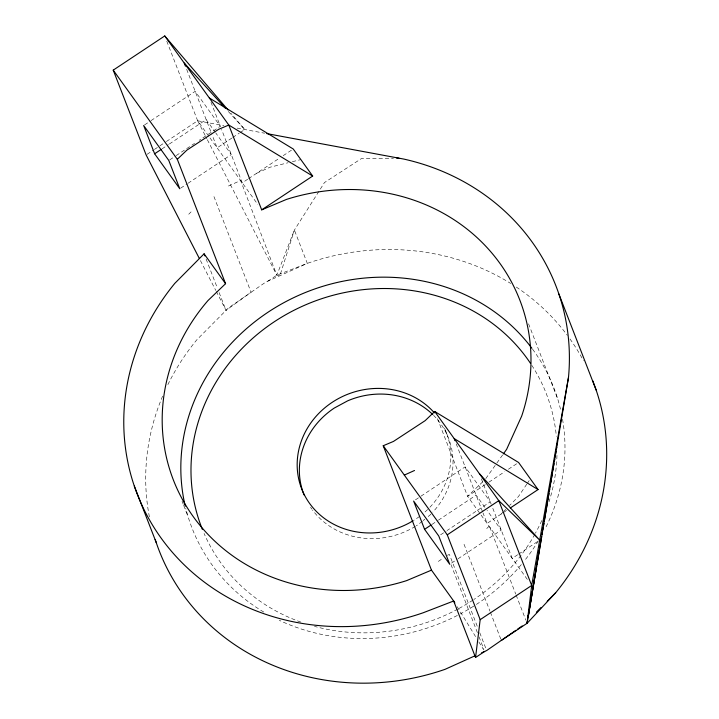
<?xml version="1.0" encoding="UTF-8"?>
<svg xmlns="http://www.w3.org/2000/svg" width="719" height="719" viewBox="0 0 719 719"><rect width="100%" height="100%" fill="white"/><g stroke="black" fill="none" stroke-linecap="round" stroke-linejoin="round"><path stroke-width="0.54" stroke-dasharray="3.6 2.7" d="M526.766 484.175L518.39 496.613L509.69 505.394M527.36 483.294L529.157 480.625M485.792 478.584L496.218 463.962M496.865 463.045L502.725 454.812M188.738 214.235L191.092 211.862M486.727 528.555L489.082 526.191M500.99 514.166L503.363 511.775M504.154 510.975L505.736 509.385M482.755 481.793L467.602 496.308L528.447 580.952M422.332 521.221L418.099 524.627A77.607 71.442 -21.2 0 1 416.283 525.796M423.167 520.547L424.839 519.199M428.182 516.512L429.854 515.172A77.607 71.442 -21.2 0 0 432.11 512.89M216.293 291.438L226.027 310.365L251.075 292.274L213.786 196.152M438.311 561.422L442.85 558.366M144.591 124.89L150.109 121.232M151.026 120.621L195.191 91.313L220.329 126.283L199.172 140.331M147.044 154.342L153.489 150.073M154.405 149.462L159.007 146.406M159.924 145.795L165.442 142.137M166.368 141.526L197.644 120.765L223.942 125.654M161.991 148.896L168.435 144.618M169.351 144.007L206.155 119.588L215.179 132.143M169.729 159.87L175.247 156.203M176.164 155.592L194.57 143.378M231.86 138.075L217.12 147.862L212.249 135.289M232.785 137.464L239.229 133.186M240.146 132.575L244.757 129.519L230.934 113.359M180.694 188.135L187.138 183.866M188.054 183.255L231.293 154.558L215.826 133.042M247.678 179.238L242.258 182.833L221.551 129.429M248.585 178.636L279.547 158.09M283.196 155.663L293.244 149.004M267.702 281.237L276.833 275.179L307.301 263.361A232.83 214.325 -21.2 0 1 510.679 283.448M415.465 499.831L420.067 496.775M420.983 496.164L465.148 466.856L490.286 501.835L447.047 530.523M485.217 484.624L467.602 496.308L437.143 417.775M488.92 482.161L504.684 471.709M508.387 469.246L518.588 462.479M431.948 524.439L437.476 520.772M438.392 520.161L476.113 495.13L486.421 509.474M440.603 534.801L446.122 531.134M506.553 510.481L487.078 523.405L483.015 512.935M451.568 563.076L457.095 559.409M458.012 558.798L501.251 530.101L487.069 510.373M517.716 554.726L512.216 558.375L491.508 504.972M518.633 554.115L538.792 540.742M228.435 186.014L240.595 180.514L276.833 275.179L279.871 275.745L294.395 230.08L324.458 182.563L361.414 158.593L393.446 158.234M256.719 173.243L270.02 167.23L288.094 162.746M447.398 555.311L449.384 554.412L477.758 627.552M292.345 161.694L300.848 159.582M237.09 128.099L264.583 133.204M228.318 111.463L244.757 129.519M166.781 41.19L197.644 120.765L209.328 137.023M209.984 137.922L257.806 204.457M457.176 606.71L476.49 638.113M478.827 641.923L483.51 649.536M197.644 120.765L206.838 138.695M207.351 139.693L276.833 275.179L294.395 230.08L307.301 263.361L265.715 282.136L228.372 307.993L196.709 339.934A232.83 214.325 -21.2 0 0 167.329 385.743M200.412 260.557L215.781 290.44M528.555 323.811L557.692 398.928M481.353 478.791L491.095 503.929M489.792 527.18L515.73 594.047M516.134 595.098L525.859 620.173M456.214 443.821L482.611 511.883M445.34 430.142L447.533 435.795M464.034 544.274L489.972 611.141M490.376 612.193L500.909 639.353M479.78 632.783L486.269 649.5M451.047 564.712L477.389 632.63M479.007 636.809L483.878 649.347M210.991 102.206L220.329 126.283M186.661 69.321L211.844 134.246M206.119 259.056L217.498 288.373M219.115 292.561L226.027 310.365M182.033 501.107L183.246 504.244M183.651 505.286L188.108 516.781M149.399 516.889A232.83 214.325 -21.2 0 1 162.683 395.998M516.269 287.052A232.83 214.325 -21.2 0 1 567.354 335.333M569.978 338.946A232.83 214.325 -21.2 0 1 583.388 360.614M433.548 415.312A77.607 71.442 -21.2 0 1 432.847 512.108M415.357 526.371A77.607 71.442 -21.2 0 1 312.432 509.951M311.794 509.079A77.607 71.442 -21.2 0 1 310.563 507.299M532.581 349.2A194.022 178.6 -21.2 0 1 560.811 410.567M562.537 419.213A194.022 178.6 -21.2 0 1 544.885 529.175M538.36 540.805A194.022 178.6 -21.2 0 1 524.187 561.081M521.329 564.577A194.022 178.6 -21.2 0 1 474.81 605.434M473.866 606.027A194.022 178.6 -21.2 0 1 460.349 613.891M457.392 615.446A194.022 178.6 -21.2 0 1 279.287 620.308M263.774 612.049A194.022 178.6 -21.2 0 1 185.772 508.351M444.45 428.182A77.607 71.442 -21.2 0 1 429.917 507.237M427.661 509.51A77.607 71.442 -21.2 0 1 424.498 512.422M419.438 516.494A77.607 71.442 -21.2 0 1 414.09 520.143M531.808 365.333A184.873 170.178 -21.2 0 1 556.344 436.352M556.964 455.343A184.873 170.178 -21.2 0 1 548.992 501.835M541.775 520.556A184.873 170.178 -21.2 0 1 535.412 533.228M534.882 534.19A184.873 170.178 -21.2 0 1 473.812 599.529M472.904 600.131A184.873 170.178 -21.2 0 1 458.776 608.58M457.805 609.101A184.873 170.178 -21.2 0 1 314.455 626.357M300.839 622.097A184.873 170.178 -21.2 0 1 204.07 533.444"/><path stroke-width="1.08" d="M484.687 651.441L475.556 657.499L480.175 619.661L447.272 534.837L383.227 445.744L393.455 441.43L425.145 420.66L434.707 411.493L518.588 462.479L538.055 489.567L510.256 508.018M501.314 640.404L527.081 623.301L531.692 585.464L568.486 377.439A232.83 214.325 -21.2 0 0 403.835 159.079L266.785 133.608M568.486 377.439L528.088 617.324L536.653 566.473M592.726 380.755A232.83 214.325 -21.2 0 1 555.679 592.744L527.081 623.301L539.115 550.044M527.081 623.301L527.584 620.317M537.021 564.262L541.677 536.626M542.045 534.415L542.423 532.204M542.791 529.993L543.169 527.782M543.537 525.571L543.915 523.36M544.283 521.149L547.447 502.356M547.824 500.145L548.193 497.934M548.561 495.724L548.939 493.513M549.307 491.302L549.684 489.091M550.053 486.88L550.43 484.669M550.799 482.458L551.176 480.247M551.545 478.036L552.48 472.509M552.848 470.298L553.217 468.087M553.594 465.876L553.963 463.665M554.34 461.454L554.709 459.243M555.086 457.032L556.012 451.505M556.389 449.294L556.758 447.083M557.126 444.872L557.504 442.661M503.372 453.905L506.634 449.33L521.67 416.121A194.022 178.6 -21.2 0 0 477.182 237.719A194.022 178.6 -21.2 0 0 286.504 199.397L261.689 209.858L228.795 125.043L164.75 35.95L113.225 70.138L146.128 154.953L199.388 258.561M475.556 657.499L453.662 601.003L431.481 570.14L406.666 580.61A194.022 178.6 -21.2 0 1 192.638 515.766A194.022 178.6 -21.2 0 1 208.025 300.506L225.568 283.69L204.088 253.816L174.78 283.385A232.83 214.325 -21.2 0 0 163.77 541.686A232.83 214.325 -21.2 0 0 423.149 612.777L453.662 601.003L454.83 602.908M536.374 612.22L541.003 607.546M547.186 601.309L555.679 592.744M225.568 283.69L177.314 159.294L186.877 150.136L218.567 129.357L228.795 125.043L312.675 176.029L261.689 209.858M515.847 630.338L486.673 650.542L481.64 652.816M517.662 629.089L522.201 625.943M154.63 153.776L143.665 125.501L168.812 160.481L179.777 188.746L154.63 153.776L161.074 149.507M424.587 529.319L413.623 501.044L438.77 536.023L449.735 564.289L424.587 529.319L431.032 525.05M447.272 534.837L498.797 500.649L539.708 540.131L479.321 473.56M480.175 619.661L531.692 585.464L498.797 500.649L434.707 411.493M404.321 475.088L414.504 470.496M475.547 655.566L445.088 669.317A232.83 214.325 -21.2 0 1 155.196 539.457M396.753 158.198L398.964 158.171M209.364 98.018L293.244 149.004L312.675 176.029M538.055 489.567L454.183 438.59L454.992 440.684M225.326 108.183L184.226 63.038L185.439 66.184M164.75 35.95L228.031 109.953M113.225 70.138L177.314 159.294M558.87 293.954L596.15 390.084M383.227 445.744L431.481 570.14M204.088 253.816L204.906 255.91M134.3 486.053L156.239 542.593M304.029 494.897A77.607 71.442 -21.2 0 1 334.29 408.05L347.663 400.834A77.607 71.442 -21.2 0 1 432.775 414.548M185.25 506.212A194.022 178.6 -21.2 0 1 297.172 296.039A194.022 178.6 -21.2 0 1 531.925 348.311M413.164 520.718A77.607 71.442 -21.2 0 1 309.691 503.552A77.607 71.442 -21.2 0 1 329.158 404.438A77.607 71.442 -21.2 0 1 434.348 412.85M202.354 529.355A184.873 170.178 -21.2 0 1 294.511 310.015A184.873 170.178 -21.2 0 1 530.577 363.463"/></g></svg>
